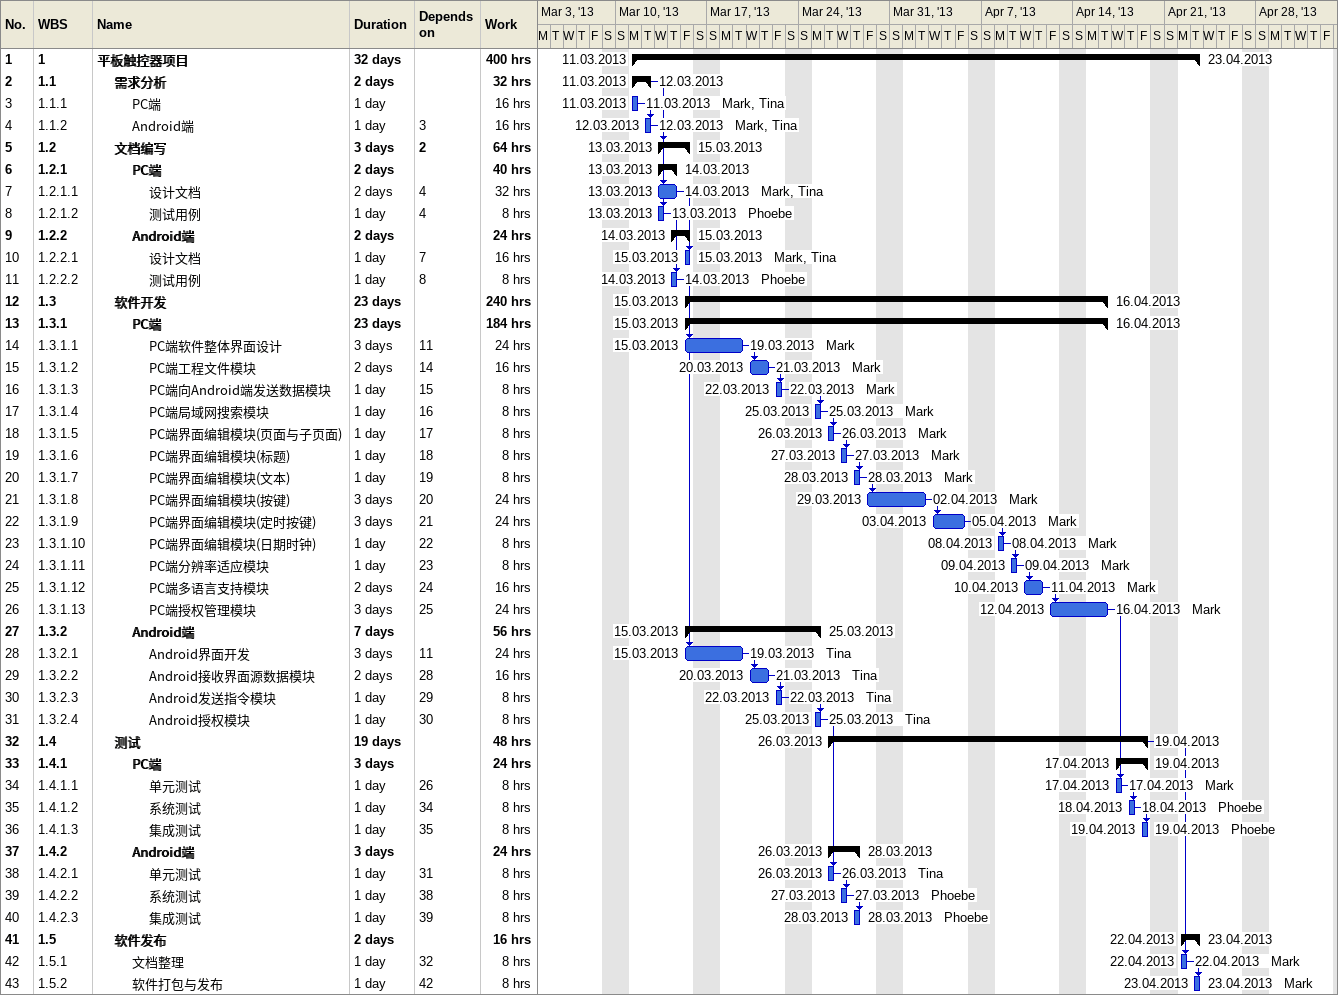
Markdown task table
| ID | WBS | Task | Duration | Start | Finish | Predecessors | Resources | Work (h) |
|---|---|---|---|---|---|---|---|---|
| 1 | 1 | **平板触控器项目** | 32d | 2013-03-11 | 2013-04-23 |  |  | 400 |
| 2 | 1.1 | **需求分析** | 2d | 2013-03-11 | 2013-03-12 |  |  | 32 |
| 3 | 1.1.1 | PC端 | 1d | 2013-03-11 | 2013-03-11 |  | Mark, Tina | 16 |
| 4 | 1.1.2 | Android端 | 1d | 2013-03-12 | 2013-03-12 | 3 | Mark, Tina | 16 |
| 5 | 1.2 | **文档编写** | 3d | 2013-03-13 | 2013-03-15 | 2 |  | 64 |
| 6 | 1.2.1 | **PC端** | 2d | 2013-03-13 | 2013-03-14 |  |  | 40 |
| 7 | 1.2.1.1 | 设计文档 | 2d | 2013-03-13 | 2013-03-14 | 4 | Mark, Tina | 32 |
| 8 | 1.2.1.2 | 测试用例 | 1d | 2013-03-13 | 2013-03-13 | 4 | Phoebe | 8 |
| 9 | 1.2.2 | **Android端** | 2d | 2013-03-14 | 2013-03-15 |  |  | 24 |
| 10 | 1.2.2.1 | 设计文档 | 1d | 2013-03-15 | 2013-03-15 | 7 | Mark, Tina | 16 |
| 11 | 1.2.2.2 | 测试用例 | 1d | 2013-03-14 | 2013-03-14 | 8 | Phoebe | 8 |
| 12 | 1.3 | **软件开发** | 23d | 2013-03-15 | 2013-04-16 |  |  | 240 |
| 13 | 1.3.1 | **PC端** | 23d | 2013-03-15 | 2013-04-16 |  |  | 184 |
| 14 | 1.3.1.1 | PC端软件整体界面设计 | 3d | 2013-03-15 | 2013-03-19 | 11 | Mark | 24 |
| 15 | 1.3.1.2 | PC端工程文件模块 | 2d | 2013-03-20 | 2013-03-21 | 14 | Mark | 16 |
| 16 | 1.3.1.3 | PC端向Android端发送数据模块 | 1d | 2013-03-22 | 2013-03-22 | 15 | Mark | 8 |
| 17 | 1.3.1.4 | PC端局域网搜索模块 | 1d | 2013-03-25 | 2013-03-25 | 16 | Mark | 8 |
| 18 | 1.3.1.5 | PC端界面编辑模块(页面与子页面) | 1d | 2013-03-26 | 2013-03-26 | 17 | Mark | 8 |
| 19 | 1.3.1.6 | PC端界面编辑模块(标题) | 1d | 2013-03-27 | 2013-03-27 | 18 | Mark | 8 |
| 20 | 1.3.1.7 | PC端界面编辑模块(文本) | 1d | 2013-03-28 | 2013-03-28 | 19 | Mark | 8 |
| 21 | 1.3.1.8 | PC端界面编辑模块(按键) | 3d | 2013-03-29 | 2013-04-02 | 20 | Mark | 24 |
| 22 | 1.3.1.9 | PC端界面编辑模块(定时按键) | 3d | 2013-04-03 | 2013-04-05 | 21 | Mark | 24 |
| 23 | 1.3.1.10 | PC端界面编辑模块(日期时钟) | 1d | 2013-04-08 | 2013-04-08 | 22 | Mark | 8 |
| 24 | 1.3.1.11 | PC端分辨率适应模块 | 1d | 2013-04-09 | 2013-04-09 | 23 | Mark | 8 |
| 25 | 1.3.1.12 | PC端多语言支持模块 | 2d | 2013-04-10 | 2013-04-11 | 24 | Mark | 16 |
| 26 | 1.3.1.13 | PC端授权管理模块 | 3d | 2013-04-12 | 2013-04-16 | 25 | Mark | 24 |
| 27 | 1.3.2 | **Android端** | 7d | 2013-03-15 | 2013-03-25 |  |  | 56 |
| 28 | 1.3.2.1 | Android界面开发 | 3d | 2013-03-15 | 2013-03-19 | 11 | Tina | 24 |
| 29 | 1.3.2.2 | Android接收界面源数据模块 | 2d | 2013-03-20 | 2013-03-21 | 28 | Tina | 16 |
| 30 | 1.3.2.3 | Android发送指令模块 | 1d | 2013-03-22 | 2013-03-22 | 29 | Tina | 8 |
| 31 | 1.3.2.4 | Android授权模块 | 1d | 2013-03-25 | 2013-03-25 | 30 | Tina | 8 |
| 32 | 1.4 | **测试** | 19d | 2013-03-26 | 2013-04-19 |  |  | 48 |
| 33 | 1.4.1 | **PC端** | 3d | 2013-04-17 | 2013-04-19 |  |  | 24 |
| 34 | 1.4.1.1 | 单元测试 | 1d | 2013-04-17 | 2013-04-17 | 26 | Mark | 8 |
| 35 | 1.4.1.2 | 系统测试 | 1d | 2013-04-18 | 2013-04-18 | 34 | Phoebe | 8 |
| 36 | 1.4.1.3 | 集成测试 | 1d | 2013-04-19 | 2013-04-19 | 35 | Phoebe | 8 |
| 37 | 1.4.2 | **Android端** | 3d | 2013-03-26 | 2013-03-28 |  |  | 24 |
| 38 | 1.4.2.1 | 单元测试 | 1d | 2013-03-26 | 2013-03-26 | 31 | Tina | 8 |
| 39 | 1.4.2.2 | 系统测试 | 1d | 2013-03-27 | 2013-03-27 | 38 | Phoebe | 8 |
| 40 | 1.4.2.3 | 集成测试 | 1d | 2013-03-28 | 2013-03-28 | 39 | Phoebe | 8 |
| 41 | 1.5 | **软件发布** | 2d | 2013-04-22 | 2013-04-23 |  |  | 16 |
| 42 | 1.5.1 | 文档整理 | 1d | 2013-04-22 | 2013-04-22 | 32 | Mark | 8 |
| 43 | 1.5.2 | 软件打包与发布 | 1d | 2013-04-23 | 2013-04-23 | 42 | Mark | 8 |
